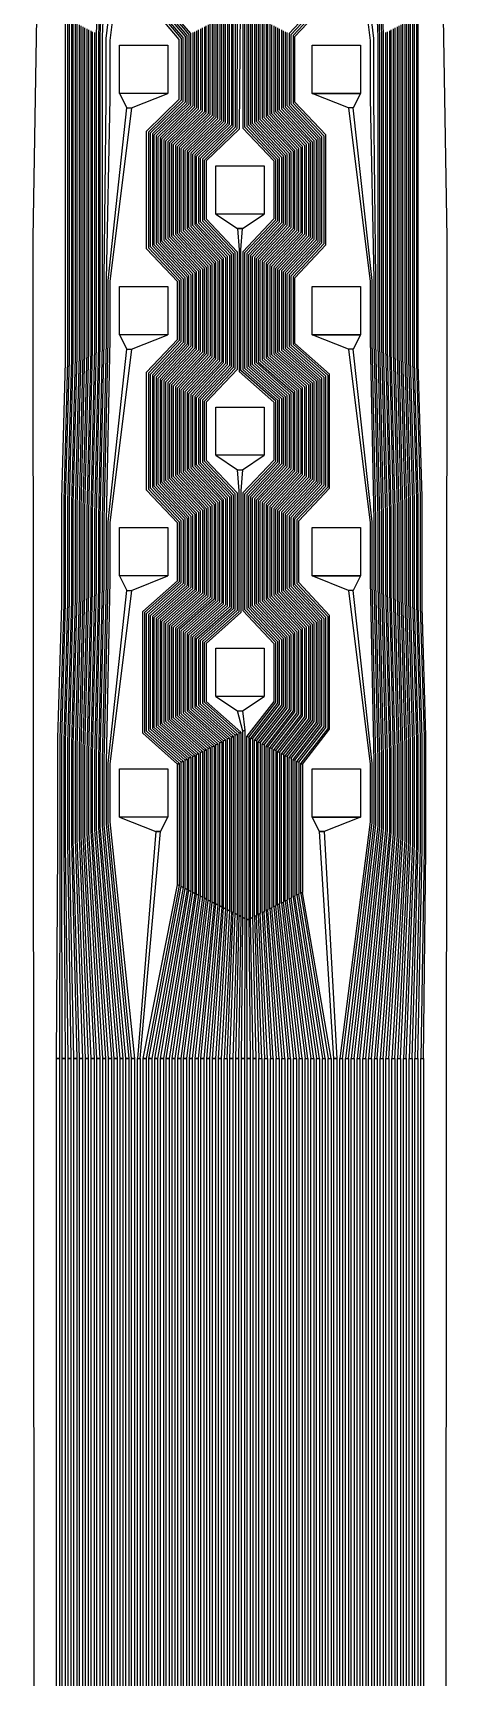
# Model space of a CAD drawing. Header units: inches. Extents: x 115980 to 170179, y 57000 to 74333.
# Drawn here: x 116293.8 to 116379.8, y 62672.4 to 63013.2 of the extents above; entities that cross this region are included whole.
import ezdxf

# ---------------------------------------------------------------- set-up
doc = ezdxf.new("R2010")
doc.units = ezdxf.units.IN
doc.header["$MEASUREMENT"] = 0
for name, color, linetype in [('metal', 221, 'Continuous'), ('nitride window', 40, 'Continuous'), ('profile', 140, 'Continuous')]:
    doc.layers.add(name, color=color, linetype=linetype)

msp = doc.modelspace()

# ---------------------------------------------------------------- linework, layer by layer
at = {"layer": 'metal'}
for points in [[(116309.02, 63049.29), (116307.42, 63012.89), (116307.42, 62998.49), (116307.42, 62962.89), (116307.42, 62948.49), (116306.62, 62913.29), (116306.62, 62898.09), (116305.82, 62863.69), (116305.82, 62847.69), (116308.92, 62800.69), (116308.32, 62800.69), (116305.42, 62847.49), (116305.42, 62863.89), (116306.22, 62897.89), (116306.22, 62913.49), (116307.02, 62948.29), (116307.02, 62963.09), (116307.02, 62998.29), (116307.02, 63013.09), (116308.62, 63049.09)], [(116309.82, 63049.69), (116308.22, 63012.49), (116308.22, 62998.89), (116308.22, 62962.49), (116308.22, 62948.89), (116307.42, 62912.89), (116307.42, 62898.49), (116306.62, 62863.29), (116306.62, 62848.09), (116310.12, 62800.69), (116309.52, 62800.69), (116306.22, 62847.89), (116306.22, 62863.49), (116307.02, 62898.29), (116307.02, 62913.09), (116307.82, 62948.69), (116307.82, 62962.69), (116307.82, 62998.69), (116307.82, 63012.69), (116309.42, 63049.49)], [(116363.82, 63049.69), (116365.42, 63012.49), (116365.42, 62998.89), (116365.42, 62962.49), (116365.42, 62948.89), (116366.22, 62912.89), (116366.22, 62898.49), (116367.02, 62863.29), (116367.02, 62848.09), (116362.32, 62800.69), (116362.92, 62800.69), (116367.42, 62847.89), (116367.42, 62863.49), (116366.62, 62898.29), (116366.62, 62913.09), (116365.82, 62948.69), (116365.82, 62962.69), (116365.82, 62998.69), (116365.82, 63012.69), (116364.22, 63049.49)], [(116364.62, 63049.29), (116366.22, 63012.89), (116366.22, 62998.49), (116366.22, 62962.89), (116366.22, 62948.49), (116367.02, 62913.29), (116367.02, 62898.09), (116367.82, 62863.69), (116367.82, 62847.69), (116363.52, 62800.69), (116364.12, 62800.69), (116368.22, 62847.49), (116368.22, 62863.89), (116367.42, 62897.89), (116367.42, 62913.49), (116366.62, 62948.29), (116366.62, 62963.09), (116366.62, 62998.29), (116366.62, 63013.09), (116365.02, 63049.09)], [(116320.22, 63019.89), (116326.22, 63012.89), (116326.22, 62998.49), (116319.42, 62991.89), (116319.42, 62969.49), (116325.82, 62962.69), (116325.82, 62948.69), (116319.42, 62941.89), (116319.42, 62919.49), (116325.82, 62912.69), (116325.82, 62898.69), (116318.62, 62892.29), (116318.62, 62869.09), (116325.82, 62862.69), (116325.42, 62862.49), (116318.22, 62868.89), (116318.22, 62892.49), (116325.42, 62898.89), (116325.42, 62912.49), (116319.02, 62919.29), (116319.02, 62942.09), (116325.42, 62948.89), (116325.42, 62962.49), (116319.02, 62969.29), (116319.02, 62992.09), (116325.82, 62998.69), (116325.82, 63012.69), (116319.82, 63019.69)], [(116327.02, 63013.29), (116327.02, 62998.09), (116320.22, 62991.49), (116320.22, 62969.89), (116326.62, 62963.09), (116326.62, 62948.29), (116320.22, 62941.49), (116320.22, 62919.89), (116326.62, 62913.09), (116326.62, 62898.29), (116319.42, 62891.89), (116319.42, 62869.49), (116326.62, 62863.09), (116326.22, 62862.89), (116319.02, 62869.29), (116319.02, 62892.09), (116326.22, 62898.49), (116326.22, 62912.89), (116319.82, 62919.69), (116319.82, 62941.69), (116326.22, 62948.49), (116326.22, 62962.89), (116319.82, 62969.69), (116319.82, 62991.69), (116326.62, 62998.29), (116326.62, 63013.09), (116320.62, 63020.09)], [(116353.42, 63019.89), (116347.02, 63013.09), (116347.02, 62998.29), (116353.42, 62991.49), (116353.42, 62969.89), (116347.02, 62963.09), (116347.02, 62948.29), (116354.22, 62941.89), (116354.22, 62919.49), (116347.82, 62912.69), (116347.82, 62898.69), (116354.22, 62891.89), (116354.22, 62869.49), (116348.62, 62862.29), (116349.02, 62862.09), (116354.62, 62869.29), (116354.62, 62892.09), (116348.22, 62898.89), (116348.22, 62912.49), (116354.62, 62919.29), (116354.62, 62942.09), (116347.42, 62948.49), (116347.42, 62962.89), (116353.82, 62969.69), (116353.82, 62991.69), (116347.42, 62998.49), (116347.42, 63012.89), (116353.82, 63019.69)], [(116318.62, 63019.09), (116324.62, 63012.09), (116324.62, 62999.29), (116317.82, 62992.69), (116317.82, 62968.69), (116324.22, 62961.89), (116324.22, 62949.49), (116317.82, 62942.69), (116317.82, 62918.69), (116324.22, 62911.89), (116324.22, 62899.49), (116317.02, 62893.09), (116317.02, 62868.29), (116324.22, 62861.89), (116323.82, 62861.69), (116316.62, 62868.09), (116316.62, 62893.29), (116323.82, 62899.69), (116323.82, 62911.69), (116317.42, 62918.49), (116317.42, 62942.89), (116323.82, 62949.69), (116323.82, 62961.69), (116317.42, 62968.49), (116317.42, 62992.89), (116324.22, 62999.49), (116324.22, 63011.89), (116318.22, 63018.89)], [(116319.42, 63019.49), (116325.42, 63012.49), (116325.42, 62998.89), (116318.62, 62992.29), (116318.62, 62969.09), (116325.02, 62962.29), (116325.02, 62949.09), (116318.62, 62942.29), (116318.62, 62919.09), (116325.02, 62912.29), (116325.02, 62899.09), (116317.82, 62892.69), (116317.82, 62868.69), (116325.02, 62862.29), (116324.62, 62862.09), (116317.42, 62868.49), (116317.42, 62892.89), (116324.62, 62899.29), (116324.62, 62912.09), (116318.22, 62918.89), (116318.22, 62942.49), (116324.62, 62949.29), (116324.62, 62962.09), (116318.22, 62968.89), (116318.22, 62992.49), (116325.02, 62999.09), (116325.02, 63012.29), (116319.02, 63019.29)], [(116333.42, 63016.49), (116333.42, 62994.89), (116326.62, 62988.29), (116326.62, 62973.09), (116333.02, 62966.29), (116333.02, 62945.09), (116326.62, 62938.29), (116326.62, 62923.09), (116333.02, 62916.29), (116333.02, 62895.09), (116325.82, 62888.69), (116325.82, 62872.69), (116333.02, 62866.29), (116332.62, 62866.09), (116325.42, 62872.49), (116325.42, 62888.89), (116332.62, 62895.29), (116332.62, 62916.09), (116326.22, 62922.89), (116326.22, 62938.49), (116332.62, 62945.29), (116332.62, 62966.09), (116326.22, 62972.89), (116326.22, 62988.49), (116333.02, 62995.09), (116333.02, 63016.29)], [(116334.22, 63016.89), (116334.22, 62994.49), (116327.42, 62987.89), (116327.42, 62973.49), (116333.82, 62966.69), (116333.82, 62944.69), (116327.42, 62937.89), (116327.42, 62923.49), (116333.82, 62916.69), (116333.82, 62894.69), (116326.62, 62888.29), (116326.62, 62873.09), (116333.82, 62866.69), (116333.42, 62866.49), (116326.22, 62872.89), (116326.22, 62888.49), (116333.42, 62894.89), (116333.42, 62916.49), (116327.02, 62923.29), (116327.02, 62938.09), (116333.42, 62944.89), (116333.42, 62966.49), (116327.02, 62973.29), (116327.02, 62988.09), (116333.82, 62994.69), (116333.82, 63016.69)], [(116335.02, 63017.29), (116335.02, 62994.09), (116328.22, 62987.49), (116328.22, 62973.89), (116334.62, 62967.09), (116334.62, 62944.29), (116328.22, 62937.49), (116328.22, 62923.89), (116334.62, 62917.09), (116334.62, 62894.29), (116327.42, 62887.89), (116327.42, 62873.49), (116334.62, 62867.09), (116334.22, 62866.89), (116327.02, 62873.29), (116327.02, 62888.09), (116334.22, 62894.49), (116334.22, 62916.89), (116327.82, 62923.69), (116327.82, 62937.69), (116334.22, 62944.49), (116334.22, 62966.89), (116327.82, 62973.69), (116327.82, 62987.69), (116334.62, 62994.29), (116334.62, 63017.09)], [(116335.82, 63017.69), (116335.82, 62993.69), (116329.02, 62987.09), (116329.02, 62974.29), (116335.42, 62967.49), (116335.42, 62943.89), (116329.02, 62937.09), (116329.02, 62924.29), (116335.42, 62917.49), (116335.42, 62893.89), (116328.22, 62887.49), (116328.22, 62873.89), (116335.42, 62867.49), (116335.02, 62867.29), (116327.82, 62873.69), (116327.82, 62887.69), (116335.02, 62894.09), (116335.02, 62917.29), (116328.62, 62924.09), (116328.62, 62937.29), (116335.02, 62944.09), (116335.02, 62967.29), (116328.62, 62974.09), (116328.62, 62987.29), (116335.42, 62993.89), (116335.42, 63017.49)], [(116336.82, 63018.19), (116336.62, 62993.29), (116329.82, 62986.69), (116329.82, 62974.69), (116336.22, 62967.89), (116336.22, 62943.49), (116329.82, 62936.69), (116329.82, 62924.69), (116336.22, 62917.89), (116336.22, 62893.49), (116329.02, 62887.09), (116329.02, 62874.29), (116336.22, 62867.89), (116335.82, 62867.69), (116328.62, 62874.09), (116328.62, 62887.29), (116335.82, 62893.69), (116335.82, 62917.69), (116329.42, 62924.49), (116329.42, 62936.89), (116335.82, 62943.69), (116335.82, 62967.69), (116329.42, 62974.49), (116329.42, 62986.89), (116336.22, 62993.49), (116336.32, 63017.94)], [(116337.42, 63017.89), (116337.42, 62993.49), (116343.82, 62986.69), (116343.82, 62974.69), (116337.42, 62967.89), (116337.42, 62943.49), (116344.62, 62937.09), (116344.62, 62924.29), (116338.22, 62917.49), (116338.22, 62893.89), (116344.62, 62887.09), (116344.62, 62874.29), (116339.02, 62867.09), (116339.42, 62866.89), (116345.02, 62874.09), (116345.02, 62887.29), (116338.62, 62894.09), (116338.62, 62917.29), (116345.02, 62924.09), (116345.02, 62937.29), (116337.82, 62943.69), (116337.82, 62967.69), (116344.22, 62974.49), (116344.22, 62986.89), (116337.82, 62993.69), (116337.82, 63017.69)], [(116338.22, 63017.49), (116338.22, 62993.89), (116344.62, 62987.09), (116344.62, 62974.29), (116338.22, 62967.49), (116338.22, 62943.89), (116345.42, 62937.49), (116345.42, 62923.89), (116339.02, 62917.09), (116339.02, 62894.29), (116345.42, 62887.49), (116345.42, 62873.89), (116339.82, 62866.69), (116340.22, 62866.49), (116345.82, 62873.69), (116345.82, 62887.69), (116339.42, 62894.49), (116339.42, 62916.89), (116345.82, 62923.69), (116345.82, 62937.69), (116338.62, 62944.09), (116338.62, 62967.29), (116345.02, 62974.09), (116345.02, 62987.29), (116338.62, 62994.09), (116338.62, 63017.29)], [(116339.02, 63017.09), (116339.02, 62994.29), (116345.42, 62987.49), (116345.42, 62973.89), (116339.02, 62967.09), (116339.02, 62944.29), (116346.22, 62937.89), (116346.22, 62923.49), (116339.82, 62916.69), (116339.82, 62894.69), (116346.22, 62887.89), (116346.22, 62873.49), (116340.62, 62866.29), (116341.02, 62866.09), (116346.62, 62873.29), (116346.62, 62888.09), (116340.22, 62894.89), (116340.22, 62916.49), (116346.62, 62923.29), (116346.62, 62938.09), (116339.42, 62944.49), (116339.42, 62966.89), (116345.82, 62973.69), (116345.82, 62987.69), (116339.42, 62994.49), (116339.42, 63016.89)], [(116339.82, 63016.69), (116339.82, 62994.69), (116346.22, 62987.89), (116346.22, 62973.49), (116339.82, 62966.69), (116339.82, 62944.69), (116347.02, 62938.29), (116347.02, 62923.09), (116340.62, 62916.29), (116340.62, 62895.09), (116347.02, 62888.29), (116347.02, 62873.09), (116341.42, 62865.89), (116341.82, 62865.69), (116347.42, 62872.89), (116347.42, 62888.49), (116341.02, 62895.29), (116341.02, 62916.09), (116347.42, 62922.89), (116347.42, 62938.49), (116340.22, 62944.89), (116340.22, 62966.49), (116346.62, 62973.29), (116346.62, 62988.09), (116340.22, 62994.89), (116340.22, 63016.49)], [(116354.22, 63019.49), (116347.82, 63012.69), (116347.82, 62998.69), (116354.22, 62991.89), (116354.22, 62969.49), (116347.82, 62962.69), (116347.82, 62948.69), (116355.02, 62942.29), (116355.02, 62919.09), (116348.62, 62912.29), (116348.62, 62899.09), (116355.02, 62892.29), (116355.02, 62869.09), (116349.42, 62861.89), (116349.82, 62861.69), (116355.42, 62868.89), (116355.42, 62892.49), (116349.02, 62899.29), (116349.02, 62912.09), (116355.42, 62918.89), (116355.42, 62942.49), (116348.22, 62948.89), (116348.22, 62962.49), (116354.62, 62969.29), (116354.62, 62992.09), (116348.22, 62998.89), (116348.22, 63012.49), (116354.62, 63019.29)], [(116373.42, 63016.49), (116373.42, 62994.89), (116373.42, 62966.49), (116373.42, 62944.89), (116374.22, 62916.89), (116374.22, 62894.49), (116375.02, 62867.29), (116375.02, 62844.09), (116374.32, 62800.69), (116374.92, 62800.69), (116375.42, 62843.89), (116375.42, 62867.49), (116374.62, 62894.29), (116374.62, 62917.09), (116373.82, 62944.69), (116373.82, 62966.69), (116373.82, 62994.69), (116373.82, 63016.69)], [(116301.02, 63016.09), (116301.02, 62995.29), (116301.02, 62966.09), (116301.02, 62945.29), (116300.22, 62916.49), (116300.22, 62894.89), (116299.42, 62866.89), (116299.42, 62844.49), (116299.32, 62800.69), (116298.72, 62800.69), (116299.02, 62844.29), (116299.02, 62867.09), (116299.82, 62894.69), (116299.82, 62916.69), (116300.62, 62945.09), (116300.62, 62966.29), (116300.62, 62995.09), (116300.62, 63016.29)], [(116301.82, 63015.69), (116301.82, 62995.69), (116301.82, 62965.69), (116301.82, 62945.69), (116301.02, 62916.09), (116301.02, 62895.29), (116300.22, 62866.49), (116300.22, 62844.89), (116300.52, 62800.69), (116299.92, 62800.69), (116299.82, 62844.69), (116299.82, 62866.69), (116300.62, 62895.09), (116300.62, 62916.29), (116301.42, 62945.49), (116301.42, 62965.89), (116301.42, 62995.49), (116301.42, 63015.89)], [(116302.62, 63015.29), (116302.62, 62996.09), (116302.62, 62965.29), (116302.62, 62946.09), (116301.82, 62915.69), (116301.82, 62895.69), (116301.02, 62866.09), (116301.02, 62845.29), (116301.72, 62800.69), (116301.12, 62800.69), (116300.62, 62845.09), (116300.62, 62866.29), (116301.42, 62895.49), (116301.42, 62915.89), (116302.22, 62945.89), (116302.22, 62965.49), (116302.22, 62995.89), (116302.22, 63015.49)], [(116303.42, 63014.89), (116303.42, 62996.49), (116303.42, 62964.89), (116303.42, 62946.49), (116302.62, 62915.29), (116302.62, 62896.09), (116301.82, 62865.69), (116301.82, 62845.69), (116302.92, 62800.69), (116302.32, 62800.69), (116301.42, 62845.49), (116301.42, 62865.89), (116302.22, 62895.89), (116302.22, 62915.49), (116303.02, 62946.29), (116303.02, 62965.09), (116303.02, 62996.29), (116303.02, 63015.09)], [(116304.22, 63014.49), (116304.22, 62996.89), (116304.22, 62964.49), (116304.22, 62946.89), (116303.42, 62914.89), (116303.42, 62896.49), (116302.62, 62865.29), (116302.62, 62846.09), (116304.12, 62800.69), (116303.52, 62800.69), (116302.22, 62845.89), (116302.22, 62865.49), (116303.02, 62896.29), (116303.02, 62915.09), (116303.82, 62946.69), (116303.82, 62964.69), (116303.82, 62996.69), (116303.82, 63014.69)], [(116305.02, 63014.09), (116305.02, 62997.29), (116305.02, 62964.09), (116305.02, 62947.29), (116304.22, 62914.49), (116304.22, 62896.89), (116303.42, 62864.89), (116303.42, 62846.49), (116305.32, 62800.69), (116304.72, 62800.69), (116303.02, 62846.29), (116303.02, 62865.09), (116303.82, 62896.69), (116303.82, 62914.69), (116304.62, 62947.09), (116304.62, 62964.29), (116304.62, 62997.09), (116304.62, 63014.29)], [(116305.82, 63013.69), (116305.82, 62997.69), (116305.82, 62963.69), (116305.82, 62947.69), (116305.02, 62914.09), (116305.02, 62897.29), (116304.22, 62864.49), (116304.22, 62846.89), (116306.52, 62800.69), (116305.92, 62800.69), (116303.82, 62846.69), (116303.82, 62864.69), (116304.62, 62897.09), (116304.62, 62914.29), (116305.42, 62947.49), (116305.42, 62963.89), (116305.42, 62997.49), (116305.42, 63013.89)], [(116306.62, 63013.29), (116306.62, 62998.09), (116306.62, 62963.29), (116306.62, 62948.09), (116305.82, 62913.69), (116305.82, 62897.69), (116305.02, 62864.09), (116305.02, 62847.29), (116307.72, 62800.69), (116307.12, 62800.69), (116304.62, 62847.09), (116304.62, 62864.29), (116305.42, 62897.49), (116305.42, 62913.89), (116306.22, 62947.89), (116306.22, 62963.49), (116306.22, 62997.89), (116306.22, 63013.49)], [(116327.82, 63013.69), (116327.82, 62997.69), (116321.02, 62991.09), (116321.02, 62970.29), (116327.42, 62963.49), (116327.42, 62947.89), (116321.02, 62941.09), (116321.02, 62920.29), (116327.42, 62913.49), (116327.42, 62897.89), (116320.22, 62891.49), (116320.22, 62869.89), (116327.42, 62863.49), (116327.02, 62863.29), (116319.82, 62869.69), (116319.82, 62891.69), (116327.02, 62898.09), (116327.02, 62913.29), (116320.62, 62920.09), (116320.62, 62941.29), (116327.02, 62948.09), (116327.02, 62963.29), (116320.62, 62970.09), (116320.62, 62991.29), (116327.42, 62997.89), (116327.42, 63013.49)], [(116328.62, 63014.09), (116328.62, 62997.29), (116321.82, 62990.69), (116321.82, 62970.69), (116328.22, 62963.89), (116328.22, 62947.49), (116321.82, 62940.69), (116321.82, 62920.69), (116328.22, 62913.89), (116328.22, 62897.49), (116321.02, 62891.09), (116321.02, 62870.29), (116328.22, 62863.89), (116327.82, 62863.69), (116320.62, 62870.09), (116320.62, 62891.29), (116327.82, 62897.69), (116327.82, 62913.69), (116321.42, 62920.49), (116321.42, 62940.89), (116327.82, 62947.69), (116327.82, 62963.69), (116321.42, 62970.49), (116321.42, 62990.89), (116328.22, 62997.49), (116328.22, 63013.89)], [(116329.42, 63014.49), (116329.42, 62996.89), (116322.62, 62990.29), (116322.62, 62971.09), (116329.02, 62964.29), (116329.02, 62947.09), (116322.62, 62940.29), (116322.62, 62921.09), (116329.02, 62914.29), (116329.02, 62897.09), (116321.82, 62890.69), (116321.82, 62870.69), (116329.02, 62864.29), (116328.62, 62864.09), (116321.42, 62870.49), (116321.42, 62890.89), (116328.62, 62897.29), (116328.62, 62914.09), (116322.22, 62920.89), (116322.22, 62940.49), (116328.62, 62947.29), (116328.62, 62964.09), (116322.22, 62970.89), (116322.22, 62990.49), (116329.02, 62997.09), (116329.02, 63014.29)], [(116330.22, 63014.89), (116330.22, 62996.49), (116323.42, 62989.89), (116323.42, 62971.49), (116329.82, 62964.69), (116329.82, 62946.69), (116323.42, 62939.89), (116323.42, 62921.49), (116329.82, 62914.69), (116329.82, 62896.69), (116322.62, 62890.29), (116322.62, 62871.09), (116329.82, 62864.69), (116329.42, 62864.49), (116322.22, 62870.89), (116322.22, 62890.49), (116329.42, 62896.89), (116329.42, 62914.49), (116323.02, 62921.29), (116323.02, 62940.09), (116329.42, 62946.89), (116329.42, 62964.49), (116323.02, 62971.29), (116323.02, 62990.09), (116329.82, 62996.69), (116329.82, 63014.69)], [(116331.02, 63015.29), (116331.02, 62996.09), (116324.22, 62989.49), (116324.22, 62971.89), (116330.62, 62965.09), (116330.62, 62946.29), (116324.22, 62939.49), (116324.22, 62921.89), (116330.62, 62915.09), (116330.62, 62896.29), (116323.42, 62889.89), (116323.42, 62871.49), (116330.62, 62865.09), (116330.22, 62864.89), (116323.02, 62871.29), (116323.02, 62890.09), (116330.22, 62896.49), (116330.22, 62914.89), (116323.82, 62921.69), (116323.82, 62939.69), (116330.22, 62946.49), (116330.22, 62964.89), (116323.82, 62971.69), (116323.82, 62989.69), (116330.62, 62996.29), (116330.62, 63015.09)], [(116331.82, 63015.69), (116331.82, 62995.69), (116325.02, 62989.09), (116325.02, 62972.29), (116331.42, 62965.49), (116331.42, 62945.89), (116325.02, 62939.09), (116325.02, 62922.29), (116331.42, 62915.49), (116331.42, 62895.89), (116324.22, 62889.49), (116324.22, 62871.89), (116331.42, 62865.49), (116331.02, 62865.29), (116323.82, 62871.69), (116323.82, 62889.69), (116331.02, 62896.09), (116331.02, 62915.29), (116324.62, 62922.09), (116324.62, 62939.29), (116331.02, 62946.09), (116331.02, 62965.29), (116324.62, 62972.09), (116324.62, 62989.29), (116331.42, 62995.89), (116331.42, 63015.49)], [(116332.62, 63016.09), (116332.62, 62995.29), (116325.82, 62988.69), (116325.82, 62972.69), (116332.22, 62965.89), (116332.22, 62945.49), (116325.82, 62938.69), (116325.82, 62922.69), (116332.22, 62915.89), (116332.22, 62895.49), (116325.02, 62889.09), (116325.02, 62872.29), (116332.22, 62865.89), (116331.82, 62865.69), (116324.62, 62872.09), (116324.62, 62889.29), (116331.82, 62895.69), (116331.82, 62915.69), (116325.42, 62922.49), (116325.42, 62938.89), (116331.82, 62945.69), (116331.82, 62965.69), (116325.42, 62972.49), (116325.42, 62988.89), (116332.22, 62995.49), (116332.22, 63015.89)], [(116340.62, 63016.29), (116340.62, 62995.09), (116347.02, 62988.29), (116347.02, 62973.09), (116340.62, 62966.29), (116340.62, 62945.09), (116347.82, 62938.69), (116347.82, 62922.69), (116341.42, 62915.89), (116341.42, 62895.49), (116347.82, 62888.69), (116347.82, 62872.69), (116342.22, 62865.49), (116342.62, 62865.29), (116348.22, 62872.49), (116348.22, 62888.89), (116341.82, 62895.69), (116341.82, 62915.69), (116348.22, 62922.49), (116348.22, 62938.89), (116341.02, 62945.29), (116341.02, 62966.09), (116347.42, 62972.89), (116347.42, 62988.49), (116341.02, 62995.29), (116341.02, 63016.09)], [(116341.42, 63015.89), (116341.42, 62995.49), (116347.82, 62988.69), (116347.82, 62972.69), (116341.42, 62965.89), (116341.42, 62945.49), (116348.62, 62939.09), (116348.62, 62922.29), (116342.22, 62915.49), (116342.22, 62895.89), (116348.62, 62889.09), (116348.62, 62872.29), (116343.02, 62865.09), (116343.42, 62864.89), (116349.02, 62872.09), (116349.02, 62889.29), (116342.62, 62896.09), (116342.62, 62915.29), (116349.02, 62922.09), (116349.02, 62939.29), (116341.82, 62945.69), (116341.82, 62965.69), (116348.22, 62972.49), (116348.22, 62988.89), (116341.82, 62995.69), (116341.82, 63015.69)], [(116342.22, 63015.49), (116342.22, 62995.89), (116348.62, 62989.09), (116348.62, 62972.29), (116342.22, 62965.49), (116342.22, 62945.89), (116349.42, 62939.49), (116349.42, 62921.89), (116343.02, 62915.09), (116343.02, 62896.29), (116349.42, 62889.49), (116349.42, 62871.89), (116343.82, 62864.69), (116344.22, 62864.49), (116349.82, 62871.69), (116349.82, 62889.69), (116343.42, 62896.49), (116343.42, 62914.89), (116349.82, 62921.69), (116349.82, 62939.69), (116342.62, 62946.09), (116342.62, 62965.29), (116349.02, 62972.09), (116349.02, 62989.29), (116342.62, 62996.09), (116342.62, 63015.29)], [(116343.02, 63015.09), (116343.02, 62996.29), (116349.42, 62989.49), (116349.42, 62971.89), (116343.02, 62965.09), (116343.02, 62946.29), (116350.22, 62939.89), (116350.22, 62921.49), (116343.82, 62914.69), (116343.82, 62896.69), (116350.22, 62889.89), (116350.22, 62871.49), (116344.62, 62864.29), (116345.02, 62864.09), (116350.62, 62871.29), (116350.62, 62890.09), (116344.22, 62896.89), (116344.22, 62914.49), (116350.62, 62921.29), (116350.62, 62940.09), (116343.42, 62946.49), (116343.42, 62964.89), (116349.82, 62971.69), (116349.82, 62989.69), (116343.42, 62996.49), (116343.42, 63014.89)], [(116343.82, 63014.69), (116343.82, 62996.69), (116350.22, 62989.89), (116350.22, 62971.49), (116343.82, 62964.69), (116343.82, 62946.69), (116351.02, 62940.29), (116351.02, 62921.09), (116344.62, 62914.29), (116344.62, 62897.09), (116351.02, 62890.29), (116351.02, 62871.09), (116345.42, 62863.89), (116345.82, 62863.69), (116351.42, 62870.89), (116351.42, 62890.49), (116345.02, 62897.29), (116345.02, 62914.09), (116351.42, 62920.89), (116351.42, 62940.49), (116344.22, 62946.89), (116344.22, 62964.49), (116350.62, 62971.29), (116350.62, 62990.09), (116344.22, 62996.89), (116344.22, 63014.49)], [(116344.62, 63014.29), (116344.62, 62997.09), (116351.02, 62990.29), (116351.02, 62971.09), (116344.62, 62964.29), (116344.62, 62947.09), (116351.82, 62940.69), (116351.82, 62920.69), (116345.42, 62913.89), (116345.42, 62897.49), (116351.82, 62890.69), (116351.82, 62870.69), (116346.22, 62863.49), (116346.62, 62863.29), (116352.22, 62870.49), (116352.22, 62890.89), (116345.82, 62897.69), (116345.82, 62913.69), (116352.22, 62920.49), (116352.22, 62940.89), (116345.02, 62947.29), (116345.02, 62964.09), (116351.42, 62970.89), (116351.42, 62990.49), (116345.02, 62997.29), (116345.02, 63014.09)], [(116345.42, 63013.89), (116345.42, 62997.49), (116351.82, 62990.69), (116351.82, 62970.69), (116345.42, 62963.89), (116345.42, 62947.49), (116352.62, 62941.09), (116352.62, 62920.29), (116346.22, 62913.49), (116346.22, 62897.89), (116352.62, 62891.09), (116352.62, 62870.29), (116347.02, 62863.09), (116347.42, 62862.89), (116353.02, 62870.09), (116353.02, 62891.29), (116346.62, 62898.09), (116346.62, 62913.29), (116353.02, 62920.09), (116353.02, 62941.29), (116345.82, 62947.69), (116345.82, 62963.69), (116352.22, 62970.49), (116352.22, 62990.89), (116345.82, 62997.69), (116345.82, 63013.69)], [(116346.22, 63013.49), (116346.22, 62997.89), (116352.62, 62991.09), (116352.62, 62970.29), (116346.22, 62963.49), (116346.22, 62947.89), (116353.42, 62941.49), (116353.42, 62919.89), (116347.02, 62913.09), (116347.02, 62898.29), (116353.42, 62891.49), (116353.42, 62869.89), (116347.82, 62862.69), (116348.22, 62862.49), (116353.82, 62869.69), (116353.82, 62891.69), (116347.42, 62898.49), (116347.42, 62912.89), (116353.82, 62919.69), (116353.82, 62941.69), (116346.62, 62948.09), (116346.62, 62963.29), (116353.02, 62970.09), (116353.02, 62991.29), (116346.62, 62998.09), (116346.62, 63013.29)], [(116367.02, 63013.29), (116367.02, 62998.09), (116367.02, 62963.29), (116367.02, 62948.09), (116367.82, 62913.69), (116367.82, 62897.69), (116368.62, 62864.09), (116368.62, 62847.29), (116364.72, 62800.69), (116365.32, 62800.69), (116369.02, 62847.09), (116369.02, 62864.29), (116368.22, 62897.49), (116368.22, 62913.89), (116367.42, 62947.89), (116367.42, 62963.49), (116367.42, 62997.89), (116367.42, 63013.49)], [(116367.82, 63013.69), (116367.82, 62997.69), (116367.82, 62963.69), (116367.82, 62947.69), (116368.62, 62914.09), (116368.62, 62897.29), (116369.42, 62864.49), (116369.42, 62846.89), (116365.92, 62800.69), (116366.52, 62800.69), (116369.82, 62846.69), (116369.82, 62864.69), (116369.02, 62897.09), (116369.02, 62914.29), (116368.22, 62947.49), (116368.22, 62963.89), (116368.22, 62997.49), (116368.22, 63013.89)], [(116368.62, 63014.09), (116368.62, 62997.29), (116368.62, 62964.09), (116368.62, 62947.29), (116369.42, 62914.49), (116369.42, 62896.89), (116370.22, 62864.89), (116370.22, 62846.49), (116367.12, 62800.69), (116367.72, 62800.69), (116370.62, 62846.29), (116370.62, 62865.09), (116369.82, 62896.69), (116369.82, 62914.69), (116369.02, 62947.09), (116369.02, 62964.29), (116369.02, 62997.09), (116369.02, 63014.29)], [(116369.42, 63014.49), (116369.42, 62996.89), (116369.42, 62964.49), (116369.42, 62946.89), (116370.22, 62914.89), (116370.22, 62896.49), (116371.02, 62865.29), (116371.02, 62846.09), (116368.32, 62800.69), (116368.92, 62800.69), (116371.42, 62845.89), (116371.42, 62865.49), (116370.62, 62896.29), (116370.62, 62915.09), (116369.82, 62946.69), (116369.82, 62964.69), (116369.82, 62996.69), (116369.82, 63014.69)], [(116370.22, 63014.89), (116370.22, 62996.49), (116370.22, 62964.89), (116370.22, 62946.49), (116371.02, 62915.29), (116371.02, 62896.09), (116371.82, 62865.69), (116371.82, 62845.69), (116369.52, 62800.69), (116370.12, 62800.69), (116372.22, 62845.49), (116372.22, 62865.89), (116371.42, 62895.89), (116371.42, 62915.49), (116370.62, 62946.29), (116370.62, 62965.09), (116370.62, 62996.29), (116370.62, 63015.09)], [(116371.02, 63015.29), (116371.02, 62996.09), (116371.02, 62965.29), (116371.02, 62946.09), (116371.82, 62915.69), (116371.82, 62895.69), (116372.62, 62866.09), (116372.62, 62845.29), (116370.72, 62800.69), (116371.32, 62800.69), (116373.02, 62845.09), (116373.02, 62866.29), (116372.22, 62895.49), (116372.22, 62915.89), (116371.42, 62945.89), (116371.42, 62965.49), (116371.42, 62995.89), (116371.42, 63015.49)], [(116371.82, 63015.69), (116371.82, 62995.69), (116371.82, 62965.69), (116371.82, 62945.69), (116372.62, 62916.09), (116372.62, 62895.29), (116373.42, 62866.49), (116373.42, 62844.89), (116371.92, 62800.69), (116372.52, 62800.69), (116373.82, 62844.69), (116373.82, 62866.69), (116373.02, 62895.09), (116373.02, 62916.29), (116372.22, 62945.49), (116372.22, 62965.89), (116372.22, 62995.49), (116372.22, 63015.89)], [(116372.62, 63016.09), (116372.62, 62995.29), (116372.62, 62966.09), (116372.62, 62945.29), (116373.42, 62916.49), (116373.42, 62894.89), (116374.22, 62866.89), (116374.22, 62844.49), (116373.12, 62800.69), (116373.72, 62800.69), (116374.62, 62844.29), (116374.62, 62867.09), (116373.82, 62894.69), (116373.82, 62916.69), (116373.02, 62945.09), (116373.02, 62966.29), (116373.02, 62995.09), (116373.02, 63016.29)]]:
    msp.add_lwpolyline(points, dxfattribs=at)
for points in [[(116313.32, 63047.69), (116314.32, 63047.69), (116309.82, 63011.69), (116309.82, 62999.69), (116309.02, 62962.09), (116309.02, 62949.29), (116308.22, 62912.49), (116308.22, 62898.89), (116307.42, 62862.89), (116307.42, 62848.49), (116311.32, 62800.69), (116310.72, 62800.69), (116307.02, 62848.29), (116307.02, 62863.09), (116307.82, 62898.69), (116307.82, 62912.69), (116308.62, 62949.09), (116308.62, 62962.29), (116309.02, 62999.29), (116309.02, 63012.09), (116313.32, 63047.69)], [(116360.32, 63047.69), (116359.32, 63047.69), (116363.82, 63011.69), (116363.82, 62999.69), (116364.62, 62962.09), (116364.62, 62949.29), (116365.42, 62912.49), (116365.42, 62898.89), (116366.22, 62862.89), (116366.22, 62848.49), (116361.12, 62800.69), (116361.72, 62800.69), (116366.62, 62848.29), (116366.62, 62863.09), (116365.82, 62898.69), (116365.82, 62912.69), (116365.02, 62949.09), (116365.02, 62962.29), (116364.62, 62999.29), (116364.62, 63012.09), (116360.32, 63047.69)], [(116311.82, 63010.69), (116321.82, 63010.69), (116321.82, 63000.69), (116311.82, 63000.69)], [(116351.82, 63010.69), (116361.82, 63010.69), (116361.82, 63000.69), (116351.82, 63000.69)], [(116321.82, 63000.69), (116311.82, 63000.69), (116313.32, 62997.69), (116314.32, 62997.69), (116321.82, 63000.69)], [(116351.82, 63000.69), (116361.82, 63000.69), (116360.32, 62997.69), (116359.32, 62997.69), (116351.82, 63000.69)], [(116313.32, 62997.69), (116314.32, 62997.69), (116309.82, 62961.69), (116309.82, 62949.69), (116309.02, 62912.09), (116309.02, 62899.29), (116308.22, 62862.49), (116308.22, 62848.89), (116312.52, 62800.69), (116311.92, 62800.69), (116307.82, 62848.69), (116307.82, 62862.69), (116308.62, 62899.09), (116308.62, 62912.29), (116309.42, 62949.49), (116309.42, 62961.89), (116313.32, 62997.69)], [(116360.32, 62997.69), (116359.32, 62997.69), (116363.82, 62961.69), (116363.82, 62949.69), (116364.62, 62912.09), (116364.62, 62899.29), (116365.42, 62862.49), (116365.42, 62848.89), (116359.92, 62800.69), (116360.52, 62800.69), (116365.82, 62848.69), (116365.82, 62862.69), (116365.02, 62899.09), (116365.02, 62912.29), (116364.22, 62949.49), (116364.22, 62961.89), (116360.32, 62997.69)], [(116331.82, 62985.69), (116341.82, 62985.69), (116341.82, 62975.69), (116331.82, 62975.69)], [(116341.82, 62975.69), (116331.82, 62975.69), (116336.32, 62972.69), (116337.32, 62972.69), (116341.82, 62975.69)], [(116337.32, 62972.69), (116336.32, 62972.69), (116336.62, 62968.29), (116336.62, 62943.09), (116343.82, 62936.69), (116343.82, 62924.69), (116337.42, 62917.89), (116337.42, 62893.49), (116343.82, 62886.69), (116343.82, 62874.69), (116338.22, 62867.49), (116338.62, 62867.29), (116344.22, 62874.49), (116344.22, 62886.89), (116337.82, 62893.69), (116337.82, 62917.69), (116344.22, 62924.49), (116344.22, 62936.89), (116337.02, 62943.29), (116337.02, 62968.29), (116337.32, 62972.69)], [(116311.82, 62960.69), (116321.82, 62960.69), (116321.82, 62950.69), (116311.82, 62950.69)], [(116351.82, 62960.69), (116361.82, 62960.69), (116361.82, 62950.69), (116351.82, 62950.69)], [(116321.82, 62950.69), (116311.82, 62950.69), (116313.32, 62947.69), (116314.32, 62947.69), (116321.82, 62950.69)], [(116351.82, 62950.69), (116361.82, 62950.69), (116360.32, 62947.69), (116359.32, 62947.69), (116351.82, 62950.69)], [(116313.32, 62947.69), (116314.32, 62947.69), (116309.82, 62911.69), (116309.82, 62899.69), (116309.02, 62862.09), (116309.02, 62849.29), (116313.72, 62800.69), (116313.12, 62800.69), (116308.62, 62849.09), (116308.62, 62862.29), (116309.42, 62899.49), (116309.42, 62911.89), (116313.32, 62947.69)], [(116360.32, 62947.69), (116359.32, 62947.69), (116363.82, 62911.69), (116363.82, 62899.69), (116364.62, 62862.09), (116364.62, 62849.29), (116358.72, 62800.69), (116359.32, 62800.69), (116365.02, 62849.09), (116365.02, 62862.29), (116364.22, 62899.49), (116364.22, 62911.89), (116360.32, 62947.69)], [(116331.82, 62935.69), (116341.82, 62935.69), (116341.82, 62925.69), (116331.82, 62925.69)], [(116341.82, 62925.69), (116331.82, 62925.69), (116336.32, 62922.69), (116337.32, 62922.69), (116341.82, 62925.69)], [(116336.32, 62922.69), (116337.32, 62922.69), (116337.02, 62918.29), (116337.02, 62893.09), (116329.82, 62886.69), (116329.82, 62874.69), (116337.02, 62868.29), (116336.62, 62868.09), (116329.42, 62874.49), (116329.42, 62886.89), (116336.62, 62893.29), (116336.62, 62918.29), (116336.32, 62922.69)], [(116311.82, 62910.69), (116321.82, 62910.69), (116321.82, 62900.69), (116311.82, 62900.69)], [(116351.82, 62910.69), (116361.82, 62910.69), (116361.82, 62900.69), (116351.82, 62900.69)], [(116321.82, 62900.69), (116311.82, 62900.69), (116313.32, 62897.69), (116314.32, 62897.69), (116321.82, 62900.69)], [(116351.82, 62900.69), (116361.82, 62900.69), (116360.32, 62897.69), (116359.32, 62897.69), (116351.82, 62900.69)], [(116313.32, 62897.69), (116314.32, 62897.69), (116309.82, 62861.69), (116309.82, 62849.69), (116314.92, 62800.69), (116314.32, 62800.69), (116309.42, 62849.49), (116309.42, 62861.89), (116313.32, 62897.69)], [(116360.32, 62897.69), (116359.32, 62897.69), (116363.82, 62861.69), (116363.82, 62849.69), (116357.52, 62800.69), (116358.12, 62800.69), (116364.22, 62849.49), (116364.22, 62861.89), (116360.32, 62897.69)], [(116331.82, 62885.69), (116341.82, 62885.69), (116341.82, 62875.69), (116331.82, 62875.69)], [(116341.82, 62875.69), (116331.82, 62875.69), (116336.32, 62872.69), (116337.32, 62872.69), (116341.82, 62875.69)], [(116336.32, 62872.69), (116337.32, 62872.69), (116337.82, 62868.69), (116337.42, 62868.49)], [(116333.42, 62866.49), (116333.82, 62866.69), (116333.82, 62831.69), (116333.42, 62831.89)], [(116334.22, 62866.89), (116334.62, 62867.09), (116334.62, 62831.29), (116334.22, 62831.49)], [(116335.02, 62867.29), (116335.42, 62867.49), (116335.42, 62830.89), (116335.02, 62831.09)], [(116335.82, 62867.69), (116336.22, 62867.89), (116336.22, 62830.49), (116335.82, 62830.69)], [(116336.62, 62868.09), (116337.02, 62868.29), (116337.02, 62830.09), (116336.62, 62830.29)], [(116337.42, 62868.49), (116337.82, 62868.69), (116337.82, 62829.69), (116337.42, 62829.89)], [(116338.22, 62867.49), (116338.62, 62867.29), (116338.62, 62829.49), (116338.22, 62829.49)], [(116339.02, 62867.09), (116339.42, 62866.89), (116339.42, 62829.89), (116339.02, 62829.69)], [(116339.82, 62866.69), (116340.22, 62866.49), (116340.22, 62830.29), (116339.82, 62830.09)], [(116327.02, 62863.29), (116327.42, 62863.49), (116327.42, 62834.89), (116327.02, 62835.09)], [(116327.82, 62863.69), (116328.22, 62863.89), (116328.22, 62834.49), (116327.82, 62834.69)], [(116328.62, 62864.09), (116329.02, 62864.29), (116329.02, 62834.09), (116328.62, 62834.29)], [(116329.42, 62864.49), (116329.82, 62864.69), (116329.82, 62833.69), (116329.42, 62833.89)], [(116330.22, 62864.89), (116330.62, 62865.09), (116330.62, 62833.29), (116330.22, 62833.49)], [(116331.02, 62865.29), (116331.42, 62865.49), (116331.42, 62832.89), (116331.02, 62833.09)], [(116331.82, 62865.69), (116332.22, 62865.89), (116332.22, 62832.49), (116331.82, 62832.69)], [(116332.62, 62866.09), (116333.02, 62866.29), (116333.02, 62832.09), (116332.62, 62832.29)], [(116340.62, 62866.29), (116341.02, 62866.09), (116341.02, 62830.69), (116340.62, 62830.49)], [(116341.42, 62865.89), (116341.82, 62865.69), (116341.82, 62831.09), (116341.42, 62830.89)], [(116342.22, 62865.49), (116342.62, 62865.29), (116342.62, 62831.49), (116342.22, 62831.29)], [(116343.02, 62865.09), (116343.42, 62864.89), (116343.42, 62831.89), (116343.02, 62831.69)], [(116343.82, 62864.69), (116344.22, 62864.49), (116344.22, 62832.29), (116343.82, 62832.09)], [(116344.62, 62864.29), (116345.02, 62864.09), (116345.02, 62832.69), (116344.62, 62832.49)], [(116345.42, 62863.89), (116345.82, 62863.69), (116345.82, 62833.09), (116345.42, 62832.89)], [(116346.22, 62863.49), (116346.62, 62863.29), (116346.62, 62833.49), (116346.22, 62833.29)], [(116311.82, 62860.69), (116321.82, 62860.69), (116321.82, 62850.69), (116311.82, 62850.69)], [(116323.82, 62861.69), (116324.22, 62861.89), (116324.22, 62836.49), (116323.82, 62836.69)], [(116324.62, 62862.09), (116325.02, 62862.29), (116325.02, 62836.09), (116324.62, 62836.29)], [(116325.42, 62862.49), (116325.82, 62862.69), (116325.82, 62835.69), (116325.42, 62835.89)], [(116326.22, 62862.89), (116326.62, 62863.09), (116326.62, 62835.29), (116326.22, 62835.49)], [(116347.02, 62863.09), (116347.42, 62862.89), (116347.42, 62833.89), (116347.02, 62833.69)], [(116347.82, 62862.69), (116348.22, 62862.49), (116348.22, 62834.29), (116347.82, 62834.09)], [(116348.62, 62862.29), (116349.02, 62862.09), (116349.02, 62834.69), (116348.62, 62834.49)], [(116349.42, 62861.89), (116349.82, 62861.69), (116349.82, 62835.09), (116349.42, 62834.89)], [(116351.82, 62860.69), (116361.82, 62860.69), (116361.82, 62850.69), (116351.82, 62850.69)], [(116321.82, 62850.69), (116311.82, 62850.69), (116319.32, 62847.69), (116320.32, 62847.69), (116321.82, 62850.69)], [(116351.82, 62850.69), (116361.82, 62850.69), (116354.32, 62847.69), (116353.32, 62847.69), (116351.82, 62850.69)], [(116320.32, 62847.69), (116319.32, 62847.69), (116315.52, 62800.69), (116316.12, 62800.69)], [(116353.32, 62847.69), (116354.32, 62847.69), (116356.92, 62800.69), (116356.32, 62800.69)], [(116323.82, 62836.69), (116324.22, 62836.49), (116317.32, 62800.69), (116316.72, 62800.69)], [(116324.62, 62836.29), (116325.02, 62836.09), (116318.52, 62800.69), (116317.92, 62800.69)], [(116325.42, 62835.89), (116325.82, 62835.69), (116319.72, 62800.69), (116319.12, 62800.69)], [(116326.22, 62835.49), (116326.62, 62835.29), (116320.92, 62800.69), (116320.32, 62800.69)], [(116327.02, 62835.09), (116327.42, 62834.89), (116322.12, 62800.69), (116321.52, 62800.69)], [(116327.82, 62834.69), (116328.22, 62834.49), (116323.32, 62800.69), (116322.72, 62800.69)], [(116328.62, 62834.29), (116329.02, 62834.09), (116324.52, 62800.69), (116323.92, 62800.69)], [(116329.42, 62833.89), (116329.82, 62833.69), (116325.72, 62800.69), (116325.12, 62800.69)], [(116330.22, 62833.49), (116330.62, 62833.29), (116326.92, 62800.69), (116326.32, 62800.69)], [(116331.02, 62833.09), (116331.42, 62832.89), (116328.12, 62800.69), (116327.52, 62800.69)], [(116331.82, 62832.69), (116332.22, 62832.49), (116329.32, 62800.69), (116328.72, 62800.69)], [(116345.02, 62832.69), (116344.62, 62832.49), (116347.92, 62800.69), (116348.52, 62800.69)], [(116345.82, 62833.09), (116345.42, 62832.89), (116349.12, 62800.69), (116349.72, 62800.69)], [(116346.62, 62833.49), (116346.22, 62833.29), (116350.32, 62800.69), (116350.92, 62800.69)], [(116347.42, 62833.89), (116347.02, 62833.69), (116351.52, 62800.69), (116352.12, 62800.69)], [(116348.22, 62834.29), (116347.82, 62834.09), (116352.72, 62800.69), (116353.32, 62800.69)], [(116349.02, 62834.69), (116348.62, 62834.49), (116353.92, 62800.69), (116354.52, 62800.69)], [(116349.82, 62835.09), (116349.42, 62834.89), (116355.12, 62800.69), (116355.72, 62800.69)], [(116332.62, 62832.29), (116333.02, 62832.09), (116330.52, 62800.69), (116329.92, 62800.69)], [(116331.72, 62800.69), (116331.12, 62800.69), (116333.42, 62831.89), (116333.82, 62831.69)], [(116334.22, 62831.49), (116334.62, 62831.29), (116332.92, 62800.69), (116332.32, 62800.69)], [(116333.52, 62800.69), (116334.12, 62800.69), (116335.42, 62830.89), (116335.02, 62831.09)], [(116335.82, 62830.69), (116336.22, 62830.49), (116335.32, 62800.69), (116334.72, 62800.69)], [(116336.62, 62830.29), (116337.02, 62830.09), (116336.52, 62800.69), (116335.92, 62800.69)], [(116337.42, 62829.89), (116337.82, 62829.69), (116337.72, 62800.69), (116337.12, 62800.69)], [(116338.22, 62829.49), (116338.62, 62829.49), (116338.92, 62800.69), (116338.32, 62800.69)], [(116339.02, 62829.69), (116339.42, 62829.89), (116340.12, 62800.69), (116339.52, 62800.69)], [(116340.72, 62800.69), (116341.32, 62800.69), (116340.22, 62830.29), (116339.82, 62830.09)], [(116341.02, 62830.69), (116340.62, 62830.49), (116341.92, 62800.69), (116342.52, 62800.69)], [(116341.82, 62831.09), (116341.42, 62830.89), (116343.12, 62800.69), (116343.72, 62800.69)], [(116342.62, 62831.49), (116342.22, 62831.29), (116344.32, 62800.69), (116344.92, 62800.69)], [(116343.42, 62831.89), (116343.02, 62831.69), (116345.52, 62800.69), (116346.12, 62800.69)], [(116344.22, 62832.29), (116343.82, 62832.09), (116346.72, 62800.69), (116347.32, 62800.69)], [(116298.72, 62800.69), (116299.32, 62800.69), (116299.32, 60490.69), (116298.72, 60490.69)], [(116299.92, 62800.69), (116300.52, 62800.69), (116300.52, 60490.69), (116299.92, 60490.69)], [(116301.12, 62800.69), (116301.72, 62800.69), (116301.72, 60490.69), (116301.12, 60490.69)], [(116302.32, 62800.69), (116302.92, 62800.69), (116302.92, 60490.69), (116302.32, 60490.69)], [(116303.52, 62800.69), (116304.12, 62800.69), (116304.12, 60490.69), (116303.52, 60490.69)], [(116304.72, 62800.69), (116305.32, 62800.69), (116305.32, 60490.69), (116304.72, 60490.69)], [(116305.92, 62800.69), (116306.52, 62800.69), (116306.52, 60490.69), (116305.92, 60490.69)], [(116307.12, 62800.69), (116307.72, 62800.69), (116307.72, 60490.69), (116307.12, 60490.69)], [(116308.32, 62800.69), (116308.92, 62800.69), (116308.92, 60490.69), (116308.32, 60490.69)], [(116309.52, 62800.69), (116310.12, 62800.69), (116310.12, 60490.69), (116309.52, 60490.69)], [(116310.72, 62800.69), (116311.32, 62800.69), (116311.32, 60490.69), (116310.72, 60490.69)], [(116311.92, 62800.69), (116312.52, 62800.69), (116312.52, 60490.69), (116311.92, 60490.69)], [(116313.12, 62800.69), (116313.72, 62800.69), (116313.72, 60490.69), (116313.12, 60490.69)], [(116314.32, 62800.69), (116314.92, 62800.69), (116314.92, 60490.69), (116314.32, 60490.69)], [(116315.52, 62800.69), (116316.12, 62800.69), (116316.12, 60490.69), (116315.52, 60490.69)], [(116316.72, 62800.69), (116317.32, 62800.69), (116317.32, 60490.69), (116316.72, 60490.69)], [(116317.92, 62800.69), (116318.52, 62800.69), (116318.52, 60490.69), (116317.92, 60490.69)], [(116319.12, 62800.69), (116319.72, 62800.69), (116319.72, 60490.69), (116319.12, 60490.69)], [(116320.32, 62800.69), (116320.92, 62800.69), (116320.92, 60490.69), (116320.32, 60490.69)], [(116321.52, 62800.69), (116322.12, 62800.69), (116322.12, 60490.69), (116321.52, 60490.69)], [(116322.72, 62800.69), (116323.32, 62800.69), (116323.32, 60490.69), (116322.72, 60490.69)], [(116323.92, 62800.69), (116324.52, 62800.69), (116324.52, 60490.69), (116323.92, 60490.69)], [(116325.12, 62800.69), (116325.72, 62800.69), (116325.72, 60490.69), (116325.12, 60490.69)], [(116326.32, 62800.69), (116326.92, 62800.69), (116326.92, 60490.69), (116326.32, 60490.69)], [(116327.52, 62800.69), (116328.12, 62800.69), (116328.12, 60490.69), (116327.52, 60490.69)], [(116328.72, 62800.69), (116329.32, 62800.69), (116329.32, 60490.69), (116328.72, 60490.69)], [(116329.92, 62800.69), (116330.52, 62800.69), (116330.52, 60490.69), (116329.92, 60490.69)], [(116331.12, 62800.69), (116331.72, 62800.69), (116331.72, 60490.69), (116331.12, 60490.69)], [(116332.32, 62800.69), (116332.92, 62800.69), (116332.92, 60490.69), (116332.32, 60490.69)], [(116333.52, 62800.69), (116334.12, 62800.69), (116334.12, 60490.69), (116333.52, 60490.69)], [(116334.72, 62800.69), (116335.32, 62800.69), (116335.32, 60490.69), (116334.72, 60490.69)], [(116335.92, 62800.69), (116336.52, 62800.69), (116336.52, 60490.69), (116335.92, 60490.69)], [(116337.12, 62800.69), (116337.72, 62800.69), (116337.72, 60490.69), (116337.12, 60490.69)], [(116338.32, 62800.69), (116338.92, 62800.69), (116338.92, 60490.69), (116338.32, 60490.69)], [(116339.52, 62800.69), (116340.12, 62800.69), (116340.12, 60490.69), (116339.52, 60490.69)], [(116340.72, 62800.69), (116341.32, 62800.69), (116341.32, 60490.69), (116340.72, 60490.69)], [(116341.92, 62800.69), (116342.52, 62800.69), (116342.52, 60490.69), (116341.92, 60490.69)], [(116343.12, 62800.69), (116343.72, 62800.69), (116343.72, 60490.69), (116343.12, 60490.69)], [(116344.32, 62800.69), (116344.92, 62800.69), (116344.92, 60490.69), (116344.32, 60490.69)], [(116345.52, 62800.69), (116346.12, 62800.69), (116346.12, 60490.69), (116345.52, 60490.69)], [(116346.72, 62800.69), (116347.32, 62800.69), (116347.32, 60490.69), (116346.72, 60490.69)], [(116347.92, 62800.69), (116348.52, 62800.69), (116348.52, 60490.69), (116347.92, 60490.69)], [(116349.12, 62800.69), (116349.72, 62800.69), (116349.72, 60490.69), (116349.12, 60490.69)], [(116350.32, 62800.69), (116350.92, 62800.69), (116350.92, 60490.69), (116350.32, 60490.69)], [(116351.52, 62800.69), (116352.12, 62800.69), (116352.12, 60490.69), (116351.52, 60490.69)], [(116352.72, 62800.69), (116353.32, 62800.69), (116353.32, 60490.69), (116352.72, 60490.69)], [(116353.92, 62800.69), (116354.52, 62800.69), (116354.52, 60490.69), (116353.92, 60490.69)], [(116355.12, 62800.69), (116355.72, 62800.69), (116355.72, 60490.69), (116355.12, 60490.69)], [(116356.32, 62800.69), (116356.92, 62800.69), (116356.92, 60490.69), (116356.32, 60490.69)], [(116357.52, 62800.69), (116358.12, 62800.69), (116358.12, 60490.69), (116357.52, 60490.69)], [(116358.72, 62800.69), (116359.32, 62800.69), (116359.32, 60490.69), (116358.72, 60490.69)], [(116359.92, 62800.69), (116360.52, 62800.69), (116360.52, 60490.69), (116359.92, 60490.69)], [(116361.12, 62800.69), (116361.72, 62800.69), (116361.72, 60490.69), (116361.12, 60490.69)], [(116362.32, 62800.69), (116362.92, 62800.69), (116362.92, 60490.69), (116362.32, 60490.69)], [(116363.52, 62800.69), (116364.12, 62800.69), (116364.12, 60490.69), (116363.52, 60490.69)], [(116364.72, 62800.69), (116365.32, 62800.69), (116365.32, 60490.69), (116364.72, 60490.69)], [(116365.92, 62800.69), (116366.52, 62800.69), (116366.52, 60490.69), (116365.92, 60490.69)], [(116367.12, 62800.69), (116367.72, 62800.69), (116367.72, 60490.69), (116367.12, 60490.69)], [(116368.32, 62800.69), (116368.92, 62800.69), (116368.92, 60490.69), (116368.32, 60490.69)], [(116369.52, 62800.69), (116370.12, 62800.69), (116370.12, 60490.69), (116369.52, 60490.69)], [(116370.72, 62800.69), (116371.32, 62800.69), (116371.32, 60490.69), (116370.72, 60490.69)], [(116371.92, 62800.69), (116372.52, 62800.69), (116372.52, 60490.69), (116371.92, 60490.69)], [(116373.12, 62800.69), (116373.72, 62800.69), (116373.72, 60490.69), (116373.12, 60490.69)], [(116374.32, 62800.69), (116374.92, 62800.69), (116374.92, 60490.69), (116374.32, 60490.69)]]:
    msp.add_lwpolyline(points, close=True, dxfattribs=at)
at = {"layer": 'nitride window'}
for points in [[(116311.82, 63010.69), (116321.82, 63010.69), (116321.82, 63000.69), (116311.82, 63000.69)], [(116351.82, 63010.69), (116361.82, 63010.69), (116361.82, 63000.69), (116351.82, 63000.69)], [(116331.82, 62985.69), (116341.82, 62985.69), (116341.82, 62975.69), (116331.82, 62975.69)], [(116311.82, 62960.69), (116321.82, 62960.69), (116321.82, 62950.69), (116311.82, 62950.69)], [(116351.82, 62960.69), (116361.82, 62960.69), (116361.82, 62950.69), (116351.82, 62950.69)], [(116331.82, 62935.69), (116341.82, 62935.69), (116341.82, 62925.69), (116331.82, 62925.69)], [(116311.82, 62910.69), (116321.82, 62910.69), (116321.82, 62900.69), (116311.82, 62900.69)], [(116351.82, 62910.69), (116361.82, 62910.69), (116361.82, 62900.69), (116351.82, 62900.69)], [(116331.82, 62885.69), (116341.82, 62885.69), (116341.82, 62875.69), (116331.82, 62875.69)], [(116311.82, 62860.69), (116321.82, 62860.69), (116321.82, 62850.69), (116311.82, 62850.69)], [(116351.82, 62860.69), (116361.82, 62860.69), (116361.82, 62850.69), (116351.82, 62850.69)]]:
    msp.add_lwpolyline(points, close=True, dxfattribs=at)
at = {"layer": 'profile'}
msp.add_lwpolyline([(116336.82, 63989.29), (116311.82, 63860.69), (116307.82, 63810.69), (116293.82, 62970.69), (116294.32, 62280.62), (116379.31, 62280.62), (116379.82, 62970.69), (116365.82, 63810.69), (116361.82, 63860.69)], close=True, dxfattribs=at)

doc.saveas('drawing.dxf')
